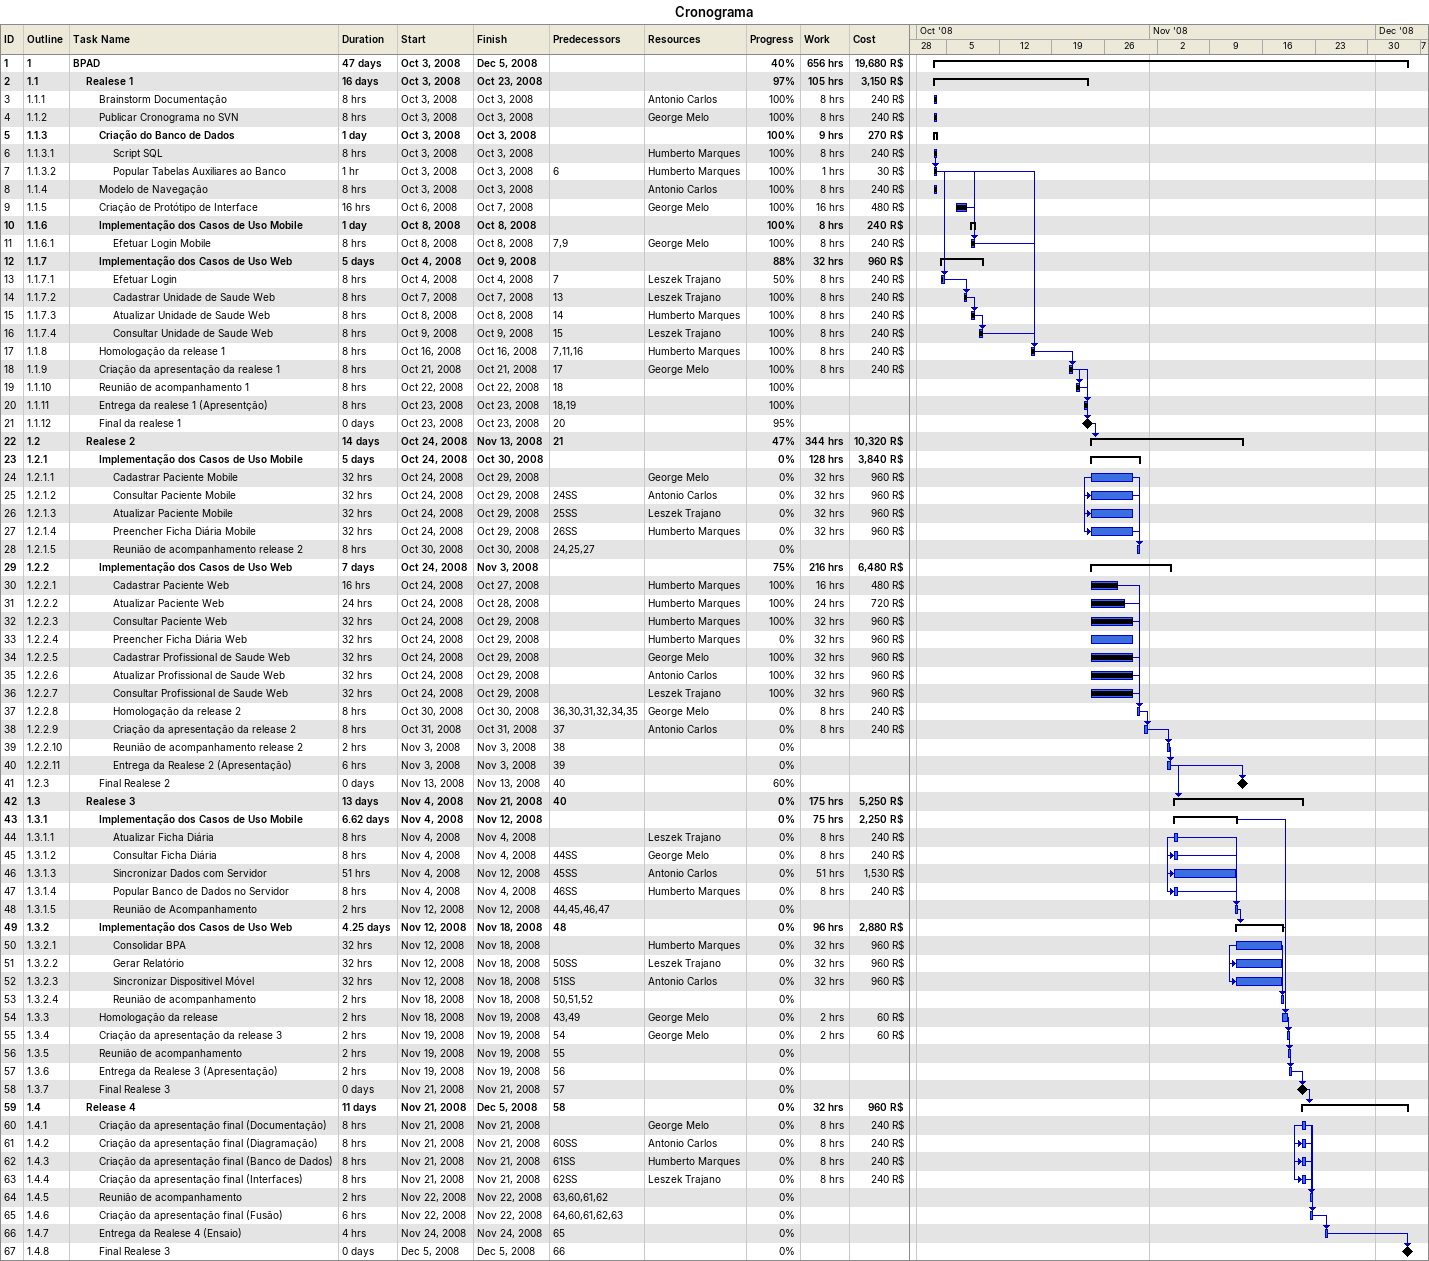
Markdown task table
Cronograma

| ID | WBS | Task | Duration | Start | Finish | Predecessors | Resources | % complete | Work (h) | Cost (R$) |
|---|---|---|---|---|---|---|---|---|---|---|
| 1 | 1 | **BPAD** | 47d | 2008-10-03 | 2008-12-05 |  |  | 40 | 656 | 19680 |
| 2 | 1.1 | **Realese 1** | 16d | 2008-10-03 | 2008-10-23 |  |  | 97 | 105 | 3150 |
| 3 | 1.1.1 | Brainstorm Documentação | 8h | 2008-10-03 | 2008-10-03 |  | Antonio Carlos | 100 | 8 | 240 |
| 4 | 1.1.2 | Publicar Cronograma no SVN | 8h | 2008-10-03 | 2008-10-03 |  | George Melo | 100 | 8 | 240 |
| 5 | 1.1.3 | **Criação do Banco de Dados** | 1d | 2008-10-03 | 2008-10-03 |  |  | 100 | 9 | 270 |
| 6 | 1.1.3.1 | Script SQL | 8h | 2008-10-03 | 2008-10-03 |  | Humberto Marques | 100 | 8 | 240 |
| 7 | 1.1.3.2 | Popular Tabelas Auxiliares ao Banco | 1h | 2008-10-03 | 2008-10-03 | 6 | Humberto Marques | 100 | 1 | 30 |
| 8 | 1.1.4 | Modelo de Navegação | 8h | 2008-10-03 | 2008-10-03 |  | Antonio Carlos | 100 | 8 | 240 |
| 9 | 1.1.5 | Criação de Protótipo de Interface | 16h | 2008-10-06 | 2008-10-07 |  | George Melo | 100 | 16 | 480 |
| 10 | 1.1.6 | **Implementação dos Casos de Uso Mobile** | 1d | 2008-10-08 | 2008-10-08 |  |  | 100 | 8 | 240 |
| 11 | 1.1.6.1 | Efetuar Login Mobile | 8h | 2008-10-08 | 2008-10-08 | 7, 9 | George Melo | 100 | 8 | 240 |
| 12 | 1.1.7 | **Implementação dos Casos de Uso Web** | 5d | 2008-10-04 | 2008-10-09 |  |  | 88 | 32 | 960 |
| 13 | 1.1.7.1 | Efetuar Login | 8h | 2008-10-04 | 2008-10-04 | 7 | Leszek Trajano | 50 | 8 | 240 |
| 14 | 1.1.7.2 | Cadastrar Unidade de Saude Web | 8h | 2008-10-07 | 2008-10-07 | 13 | Leszek Trajano | 100 | 8 | 240 |
| 15 | 1.1.7.3 | Atualizar Unidade de Saude Web | 8h | 2008-10-08 | 2008-10-08 | 14 | Humberto Marques | 100 | 8 | 240 |
| 16 | 1.1.7.4 | Consultar Unidade de Saude Web | 8h | 2008-10-09 | 2008-10-09 | 15 | Leszek Trajano | 100 | 8 | 240 |
| 17 | 1.1.8 | Homologação da release 1 | 8h | 2008-10-16 | 2008-10-16 | 7, 11, 16 | Humberto Marques | 100 | 8 | 240 |
| 18 | 1.1.9 | Criação da apresentação da realese 1 | 8h | 2008-10-21 | 2008-10-21 | 17 | George Melo | 100 | 8 | 240 |
| 19 | 1.1.10 | Reunião de acompanhamento 1 | 8h | 2008-10-22 | 2008-10-22 | 18 |  | 100 |  |  |
| 20 | 1.1.11 | Entrega da realese 1 (Apresentção) | 8h | 2008-10-23 | 2008-10-23 | 18, 19 |  | 100 |  |  |
| 21 | 1.1.12 | Final da realese 1 | 0d | 2008-10-23 | 2008-10-23 | 20 |  | 95 |  |  |
| 22 | 1.2 | **Realese 2** | 14d | 2008-10-24 | 2008-11-13 | 21 |  | 47 | 344 | 10320 |
| 23 | 1.2.1 | **Implementação dos Casos de Uso Mobile** | 5d | 2008-10-24 | 2008-10-30 |  |  | 0 | 128 | 3840 |
| 24 | 1.2.1.1 | Cadastrar Paciente Mobile | 32h | 2008-10-24 | 2008-10-29 |  | George Melo | 0 | 32 | 960 |
| 25 | 1.2.1.2 | Consultar Paciente Mobile | 32h | 2008-10-24 | 2008-10-29 | 24SS | Antonio Carlos | 0 | 32 | 960 |
| 26 | 1.2.1.3 | Atualizar Paciente Mobile | 32h | 2008-10-24 | 2008-10-29 | 25SS | Leszek Trajano | 0 | 32 | 960 |
| 27 | 1.2.1.4 | Preencher Ficha Diária Mobile | 32h | 2008-10-24 | 2008-10-29 | 26SS | Humberto Marques | 0 | 32 | 960 |
| 28 | 1.2.1.5 | Reunião de acompanhamento release 2 | 8h | 2008-10-30 | 2008-10-30 | 24, 25, 27 |  | 0 |  |  |
| 29 | 1.2.2 | **Implementação dos Casos de Uso Web** | 7d | 2008-10-24 | 2008-11-03 |  |  | 75 | 216 | 6480 |
| 30 | 1.2.2.1 | Cadastrar Paciente Web | 16h | 2008-10-24 | 2008-10-27 |  | Humberto Marques | 100 | 16 | 480 |
| 31 | 1.2.2.2 | Atualizar Paciente Web | 24h | 2008-10-24 | 2008-10-28 |  | Humberto Marques | 100 | 24 | 720 |
| 32 | 1.2.2.3 | Consultar Paciente Web | 32h | 2008-10-24 | 2008-10-29 |  | Humberto Marques | 100 | 32 | 960 |
| 33 | 1.2.2.4 | Preencher Ficha Diária Web | 32h | 2008-10-24 | 2008-10-29 |  | Humberto Marques | 0 | 32 | 960 |
| 34 | 1.2.2.5 | Cadastrar Profissional de Saude Web | 32h | 2008-10-24 | 2008-10-29 |  | George Melo | 100 | 32 | 960 |
| 35 | 1.2.2.6 | Atualizar Profissional de Saude Web | 32h | 2008-10-24 | 2008-10-29 |  | Antonio Carlos | 100 | 32 | 960 |
| 36 | 1.2.2.7 | Consultar Profissional de Saude Web | 32h | 2008-10-24 | 2008-10-29 |  | Leszek Trajano | 100 | 32 | 960 |
| 37 | 1.2.2.8 | Homologação da release 2 | 8h | 2008-10-30 | 2008-10-30 | 36, 30, 31, 32, 34, 35 | George Melo | 0 | 8 | 240 |
| 38 | 1.2.2.9 | Criação da apresentação da release 2 | 8h | 2008-10-31 | 2008-10-31 | 37 | Antonio Carlos | 0 | 8 | 240 |
| 39 | 1.2.2.10 | Reunião de acompanhamento release 2 | 2h | 2008-11-03 | 2008-11-03 | 38 |  | 0 |  |  |
| 40 | 1.2.2.11 | Entrega da Realese 2 (Apresentação) | 6h | 2008-11-03 | 2008-11-03 | 39 |  | 0 |  |  |
| 41 | 1.2.3 | Final Realese 2 | 0d | 2008-11-13 | 2008-11-13 | 40 |  | 60 |  |  |
| 42 | 1.3 | **Realese 3** | 13d | 2008-11-04 | 2008-11-21 | 40 |  | 0 | 175 | 5250 |
| 43 | 1.3.1 | **Implementação dos Casos de Uso Mobile** | 6.62d | 2008-11-04 | 2008-11-12 |  |  | 0 | 75 | 2250 |
| 44 | 1.3.1.1 | Atualizar Ficha Diária | 8h | 2008-11-04 | 2008-11-04 |  | Leszek Trajano | 0 | 8 | 240 |
| 45 | 1.3.1.2 | Consultar Ficha Diária | 8h | 2008-11-04 | 2008-11-04 | 44SS | George Melo | 0 | 8 | 240 |
| 46 | 1.3.1.3 | Sincronizar Dados com Servidor | 51h | 2008-11-04 | 2008-11-12 | 45SS | Antonio Carlos | 0 | 51 | 1530 |
| 47 | 1.3.1.4 | Popular Banco de Dados no Servidor | 8h | 2008-11-04 | 2008-11-04 | 46SS | Humberto Marques | 0 | 8 | 240 |
| 48 | 1.3.1.5 | Reunião de Acompanhamento | 2h | 2008-11-12 | 2008-11-12 | 44, 45, 46, 47 |  | 0 |  |  |
| 49 | 1.3.2 | **Implementação dos Casos de Uso Web** | 4.25d | 2008-11-12 | 2008-11-18 | 48 |  | 0 | 96 | 2880 |
| 50 | 1.3.2.1 | Consolidar BPA | 32h | 2008-11-12 | 2008-11-18 |  | Humberto Marques | 0 | 32 | 960 |
| 51 | 1.3.2.2 | Gerar Relatório | 32h | 2008-11-12 | 2008-11-18 | 50SS | Leszek Trajano | 0 | 32 | 960 |
| 52 | 1.3.2.3 | Sincronizar Dispositivel Móvel | 32h | 2008-11-12 | 2008-11-18 | 51SS | Antonio Carlos | 0 | 32 | 960 |
| 53 | 1.3.2.4 | Reunião de acompanhamento | 2h | 2008-11-18 | 2008-11-18 | 50, 51, 52 |  | 0 |  |  |
| 54 | 1.3.3 | Homologação da release | 2h | 2008-11-18 | 2008-11-19 | 43, 49 | George Melo | 0 | 2 | 60 |
| 55 | 1.3.4 | Criação da apresentação da release 3 | 2h | 2008-11-19 | 2008-11-19 | 54 | George Melo | 0 | 2 | 60 |
| 56 | 1.3.5 | Reunião de acompanhamento | 2h | 2008-11-19 | 2008-11-19 | 55 |  | 0 |  |  |
| 57 | 1.3.6 | Entrega da Realese 3 (Apresentação) | 2h | 2008-11-19 | 2008-11-19 | 56 |  | 0 |  |  |
| 58 | 1.3.7 | Final Realese 3 | 0d | 2008-11-21 | 2008-11-21 | 57 |  | 0 |  |  |
| 59 | 1.4 | **Release 4** | 11d | 2008-11-21 | 2008-12-05 | 58 |  | 0 | 32 | 960 |
| 60 | 1.4.1 | Criação da apresentação final (Documentação) | 8h | 2008-11-21 | 2008-11-21 |  | George Melo | 0 | 8 | 240 |
| 61 | 1.4.2 | Criação da apresentação final (Diagramação) | 8h | 2008-11-21 | 2008-11-21 | 60SS | Antonio Carlos | 0 | 8 | 240 |
| 62 | 1.4.3 | Criação da apresentação final (Banco de Dados) | 8h | 2008-11-21 | 2008-11-21 | 61SS | Humberto Marques | 0 | 8 | 240 |
| 63 | 1.4.4 | Criação da apresentação final (Interfaces) | 8h | 2008-11-21 | 2008-11-21 | 62SS | Leszek Trajano | 0 | 8 | 240 |
| 64 | 1.4.5 | Reunião de acompanhamento | 2h | 2008-11-22 | 2008-11-22 | 63, 60, 61, 62 |  | 0 |  |  |
| 65 | 1.4.6 | Criação da apresentação final (Fusão) | 6h | 2008-11-22 | 2008-11-22 | 64, 60, 61, 62, 63 |  | 0 |  |  |
| 66 | 1.4.7 | Entrega da Realese 4 (Ensaio) | 4h | 2008-11-24 | 2008-11-24 | 65 |  | 0 |  |  |
| 67 | 1.4.8 | Final Realese 3 | 0d | 2008-12-05 | 2008-12-05 | 66 |  | 0 |  |  |
